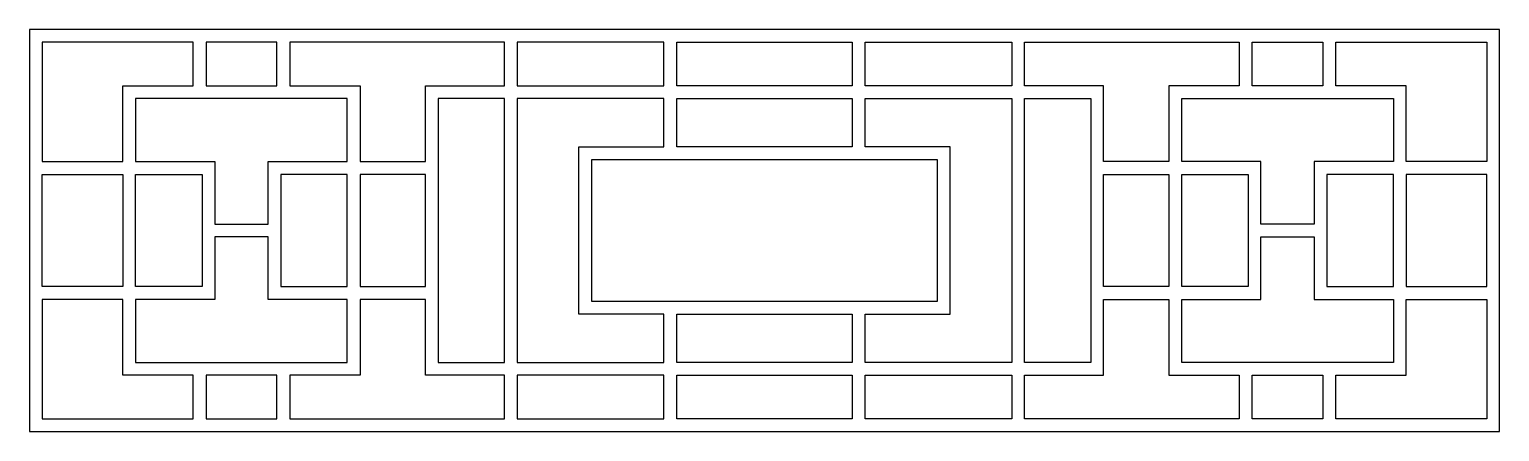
# Model space of a CAD drawing. Header units: centimetres. Extents: x -14.9 to 16.2, y 2.5 to 11.
import ezdxf

# ---------------------------------------------------------------- set-up
doc = ezdxf.new("R2010")
doc.units = ezdxf.units.CM
doc.header["$MEASUREMENT"] = 0
doc.layers.add('layer 1', color=7, linetype='Continuous')

msp = doc.modelspace()

# ---------------------------------------------------------------- linework, layer by layer
at = {"layer": 'layer 1', "color": 242}
for points, knots in [([(16.21618, 10.95523), (16.21618, 10.95523), (16.21618, 2.4522), (16.21618, 2.4522), (16.21618, 2.4522), (5.05462, 2.4522), (-3.73974, 2.4522), (-14.90132, 2.4522), (-14.90132, 2.4522), (-14.90132, 2.4522), (-14.90132, 10.95523), (-14.90132, 10.95523), (-14.90132, 10.95523), (-3.73974, 10.95523), (5.05462, 10.95523), (16.21618, 10.95523)], [0, 0, 0, 0, 0.2, 0.2, 0.2, 0.2, 0.4, 0.4, 0.4, 0.4, 0.6, 0.6, 0.6, 0.6, 1, 1, 1, 1]), ([(-11.43376, 10.68386), (-11.43376, 10.68386), (-11.43376, 9.76573), (-11.43376, 9.76573), (-11.43376, 9.76573), (-11.43376, 9.76573), (-12.92401, 9.76573), (-12.92401, 9.76573), (-12.92401, 9.76573), (-12.92401, 9.76573), (-12.92401, 8.1611), (-12.92401, 8.1611), (-12.92401, 8.1611), (-12.92401, 8.1611), (-14.62995, 8.1611), (-14.62995, 8.1611), (-14.62995, 8.1611), (-14.62995, 8.1611), (-14.62995, 10.68386), (-14.62995, 10.68386), (-14.62995, 10.68386), (-14.62995, 10.68386), (-11.43376, 10.68386), (-11.43376, 10.68386)], [0, 0, 0, 0, 0.14285714, 0.14285714, 0.14285714, 0.14285714, 0.28571429, 0.28571429, 0.28571429, 0.28571429, 0.42857143, 0.42857143, 0.42857143, 0.42857143, 0.57142857, 0.57142857, 0.57142857, 0.57142857, 0.71428571, 0.71428571, 0.71428571, 0.71428571, 1, 1, 1, 1]), ([(-11.16238, 9.76573), (-11.16238, 9.76573), (-11.16238, 10.68386), (-11.16238, 10.68386), (-11.16238, 10.68386), (-11.16238, 10.68386), (-9.66272, 10.68386), (-9.66272, 10.68386), (-9.66272, 10.68386), (-9.66272, 10.68386), (-9.66272, 9.76573), (-9.66272, 9.76573), (-9.66272, 9.76573), (-9.66272, 9.76573), (-11.16238, 9.76573), (-11.16238, 9.76573)], [0, 0, 0, 0, 0.2, 0.2, 0.2, 0.2, 0.4, 0.4, 0.4, 0.4, 0.6, 0.6, 0.6, 0.6, 1, 1, 1, 1]), ([(-4.84863, 10.68386), (-4.84863, 10.68386), (-4.84863, 9.76573), (-4.84863, 9.76573), (-4.84863, 9.76573), (-4.84863, 9.76573), (-6.51853, 9.76573), (-6.51853, 9.76573), (-6.51853, 9.76573), (-6.51853, 9.76573), (-6.51853, 8.1611), (-6.51853, 8.1611), (-6.51853, 8.1611), (-6.51853, 8.1611), (-7.90109, 8.1611), (-7.90109, 8.1611), (-7.90109, 8.1611), (-7.90109, 8.1611), (-7.90109, 9.76573), (-7.90109, 9.76573), (-7.90109, 9.76573), (-7.90109, 9.76573), (-9.39134, 9.76573), (-9.39134, 9.76573), (-9.39134, 9.76573), (-9.39134, 9.76573), (-9.39134, 10.68386), (-9.39134, 10.68386), (-9.39134, 10.68386), (-9.39134, 10.68386), (-4.84863, 10.68386), (-4.84863, 10.68386)], [0, 0, 0, 0, 0.11111111, 0.11111111, 0.11111111, 0.11111111, 0.22222222, 0.22222222, 0.22222222, 0.22222222, 0.33333333, 0.33333333, 0.33333333, 0.33333333, 0.44444444, 0.44444444, 0.44444444, 0.44444444, 0.55555556, 0.55555556, 0.55555556, 0.55555556, 0.66666667, 0.66666667, 0.66666667, 0.66666667, 0.77777778, 0.77777778, 0.77777778, 0.77777778, 1, 1, 1, 1]), ([(-1.47001, 10.68386), (-1.47001, 10.68386), (-1.47001, 9.76573), (-1.47001, 9.76573), (-1.47001, 9.76573), (-1.47001, 9.76573), (-4.57725, 9.76573), (-4.57725, 9.76573), (-4.57725, 9.76573), (-4.57725, 9.76573), (-4.57725, 10.68386), (-4.57725, 10.68386), (-4.57725, 10.68386), (-4.57725, 10.68386), (-1.47001, 10.68386), (-1.47001, 10.68386)], [0, 0, 0, 0, 0.2, 0.2, 0.2, 0.2, 0.4, 0.4, 0.4, 0.4, 0.6, 0.6, 0.6, 0.6, 1, 1, 1, 1]), ([(2.5135, 9.76573), (2.5135, 9.76573), (2.5135, 10.68386), (2.5135, 10.68386), (2.5135, 10.68386), (1.22971, 10.68386), (0.08517, 10.68386), (-1.19864, 10.68386), (-1.19864, 10.68386), (-1.19864, 10.68386), (-1.19864, 9.76573), (-1.19864, 9.76573), (-1.19864, 9.76573), (0.08516, 9.76573), (1.22971, 9.76573), (2.5135, 9.76573)], [0, 0, 0, 0, 0.2, 0.2, 0.2, 0.2, 0.4, 0.4, 0.4, 0.4, 0.6, 0.6, 0.6, 0.6, 1, 1, 1, 1]), ([(2.78487, 10.68386), (2.78487, 10.68386), (2.78487, 9.76573), (2.78487, 9.76573), (2.78487, 9.76573), (2.78487, 9.76573), (5.89212, 9.76573), (5.89212, 9.76573), (5.89212, 9.76573), (5.89212, 9.76573), (5.89212, 10.68386), (5.89212, 10.68386), (5.89212, 10.68386), (5.89212, 10.68386), (2.78487, 10.68386), (2.78487, 10.68386)], [0, 0, 0, 0, 0.2, 0.2, 0.2, 0.2, 0.4, 0.4, 0.4, 0.4, 0.6, 0.6, 0.6, 0.6, 1, 1, 1, 1]), ([(6.16349, 10.68386), (6.16349, 10.68386), (6.16349, 9.76573), (6.16349, 9.76573), (6.16349, 9.76573), (6.16349, 9.76573), (7.8334, 9.76573), (7.8334, 9.76573), (7.8334, 9.76573), (7.8334, 9.76573), (7.8334, 8.1611), (7.8334, 8.1611), (7.8334, 8.1611), (7.8334, 8.1611), (9.21595, 8.1611), (9.21595, 8.1611), (9.21595, 8.1611), (9.21595, 8.1611), (9.21595, 9.76573), (9.21595, 9.76573), (9.21595, 9.76573), (9.21595, 9.76573), (10.70621, 9.76573), (10.70621, 9.76573), (10.70621, 9.76573), (10.70621, 9.76573), (10.70621, 10.68386), (10.70621, 10.68386), (10.70621, 10.68386), (10.70621, 10.68386), (6.16349, 10.68386), (6.16349, 10.68386)], [0, 0, 0, 0, 0.11111111, 0.11111111, 0.11111111, 0.11111111, 0.22222222, 0.22222222, 0.22222222, 0.22222222, 0.33333333, 0.33333333, 0.33333333, 0.33333333, 0.44444444, 0.44444444, 0.44444444, 0.44444444, 0.55555556, 0.55555556, 0.55555556, 0.55555556, 0.66666667, 0.66666667, 0.66666667, 0.66666667, 0.77777778, 0.77777778, 0.77777778, 0.77777778, 1, 1, 1, 1]), ([(12.47725, 9.76573), (12.47725, 9.76573), (12.47725, 10.68386), (12.47725, 10.68386), (12.47725, 10.68386), (12.47725, 10.68386), (10.97758, 10.68386), (10.97758, 10.68386), (10.97758, 10.68386), (10.97758, 10.68386), (10.97758, 9.76573), (10.97758, 9.76573), (10.97758, 9.76573), (10.97758, 9.76573), (12.47725, 9.76573), (12.47725, 9.76573)], [0, 0, 0, 0, 0.2, 0.2, 0.2, 0.2, 0.4, 0.4, 0.4, 0.4, 0.6, 0.6, 0.6, 0.6, 1, 1, 1, 1]), ([(12.74862, 10.68386), (12.74862, 10.68386), (12.74862, 9.76573), (12.74862, 9.76573), (12.74862, 9.76573), (12.74862, 9.76573), (14.23887, 9.76573), (14.23887, 9.76573), (14.23887, 9.76573), (14.23887, 9.76573), (14.23887, 8.1611), (14.23887, 8.1611), (14.23887, 8.1611), (14.23887, 8.1611), (15.94481, 8.1611), (15.94481, 8.1611), (15.94481, 8.1611), (15.94481, 8.1611), (15.94481, 10.68386), (15.94481, 10.68386), (15.94481, 10.68386), (15.94481, 10.68386), (12.74862, 10.68386), (12.74862, 10.68386)], [0, 0, 0, 0, 0.14285714, 0.14285714, 0.14285714, 0.14285714, 0.28571429, 0.28571429, 0.28571429, 0.28571429, 0.42857143, 0.42857143, 0.42857143, 0.42857143, 0.57142857, 0.57142857, 0.57142857, 0.57142857, 0.71428571, 0.71428571, 0.71428571, 0.71428571, 1, 1, 1, 1]), ([(-9.84897, 6.8394), (-9.84897, 6.8394), (-10.97613, 6.8394), (-10.97613, 6.8394), (-10.97613, 6.8394), (-10.97613, 6.8394), (-10.97613, 8.1611), (-10.97613, 8.1611), (-10.97613, 8.1611), (-10.97613, 8.1611), (-12.65264, 8.1611), (-12.65264, 8.1611), (-12.65264, 8.1611), (-12.65264, 8.1611), (-12.65264, 9.49436), (-12.65264, 9.49436), (-12.65264, 9.49436), (-12.65264, 9.49436), (-8.17246, 9.49436), (-8.17246, 9.49436), (-8.17246, 9.49436), (-8.17246, 9.49436), (-8.17246, 8.1611), (-8.17246, 8.1611), (-8.17246, 8.1611), (-8.17246, 8.1611), (-9.84897, 8.1611), (-9.84897, 8.1611), (-9.84897, 8.1611), (-9.84897, 8.1611), (-9.84897, 6.8394), (-9.84897, 6.8394)], [0, 0, 0, 0, 0.11111111, 0.11111111, 0.11111111, 0.11111111, 0.22222222, 0.22222222, 0.22222222, 0.22222222, 0.33333333, 0.33333333, 0.33333333, 0.33333333, 0.44444444, 0.44444444, 0.44444444, 0.44444444, 0.55555556, 0.55555556, 0.55555556, 0.55555556, 0.66666667, 0.66666667, 0.66666667, 0.66666667, 0.77777778, 0.77777778, 0.77777778, 0.77777778, 1, 1, 1, 1]), ([(-4.84863, 9.49436), (-4.84863, 9.49436), (-4.84863, 3.91307), (-4.84863, 3.91307), (-4.84863, 3.91307), (-4.84863, 3.91307), (-6.24716, 3.91307), (-6.24716, 3.91307), (-6.24716, 3.91307), (-6.24716, 3.91307), (-6.24716, 9.49436), (-6.24716, 9.49436), (-6.24716, 9.49436), (-6.24716, 9.49436), (-4.84863, 9.49436), (-4.84863, 9.49436)], [0, 0, 0, 0, 0.2, 0.2, 0.2, 0.2, 0.4, 0.4, 0.4, 0.4, 0.6, 0.6, 0.6, 0.6, 1, 1, 1, 1]), ([(-1.47001, 9.49436), (-1.47001, 9.49436), (-1.47001, 8.47469), (-1.47001, 8.47469), (-1.47001, 8.47469), (-1.47001, 8.47469), (-3.27185, 8.47469), (-3.27185, 8.47469), (-3.27185, 8.47469), (-3.27185, 8.47469), (-3.27185, 4.93274), (-3.27185, 4.93274), (-3.27185, 4.93274), (-3.27185, 4.93274), (-1.47001, 4.93274), (-1.47001, 4.93274), (-1.47001, 4.93274), (-1.47001, 4.93274), (-1.47001, 3.91307), (-1.47001, 3.91307), (-1.47001, 3.91307), (-1.47001, 3.91307), (-4.57725, 3.91307), (-4.57725, 3.91307), (-4.57725, 3.91307), (-4.57725, 3.91307), (-4.57725, 9.49436), (-4.57725, 9.49436), (-4.57725, 9.49436), (-4.57725, 9.49436), (-1.47001, 9.49436), (-1.47001, 9.49436)], [0, 0, 0, 0, 0.11111111, 0.11111111, 0.11111111, 0.11111111, 0.22222222, 0.22222222, 0.22222222, 0.22222222, 0.33333333, 0.33333333, 0.33333333, 0.33333333, 0.44444444, 0.44444444, 0.44444444, 0.44444444, 0.55555556, 0.55555556, 0.55555556, 0.55555556, 0.66666667, 0.66666667, 0.66666667, 0.66666667, 0.77777778, 0.77777778, 0.77777778, 0.77777778, 1, 1, 1, 1]), ([(2.5135, 8.47469), (2.5135, 8.47469), (2.5135, 9.49436), (2.5135, 9.49436), (2.5135, 9.49436), (1.22971, 9.49436), (0.08517, 9.49436), (-1.19864, 9.49436), (-1.19864, 9.49436), (-1.19864, 9.49436), (-1.19864, 8.47469), (-1.19864, 8.47469), (-1.19864, 8.47469), (0.08516, 8.47469), (1.22971, 8.47469), (2.5135, 8.47469)], [0, 0, 0, 0, 0.2, 0.2, 0.2, 0.2, 0.4, 0.4, 0.4, 0.4, 0.6, 0.6, 0.6, 0.6, 1, 1, 1, 1]), ([(2.78487, 9.49436), (2.78487, 9.49436), (2.78487, 8.47469), (2.78487, 8.47469), (2.78487, 8.47469), (2.78487, 8.47469), (4.58671, 8.47469), (4.58671, 8.47469), (4.58671, 8.47469), (4.58671, 8.47469), (4.58671, 4.93274), (4.58671, 4.93274), (4.58671, 4.93274), (4.58671, 4.93274), (2.78487, 4.93274), (2.78487, 4.93274), (2.78487, 4.93274), (2.78487, 4.93274), (2.78487, 3.91307), (2.78487, 3.91307), (2.78487, 3.91307), (2.78487, 3.91307), (5.89212, 3.91307), (5.89212, 3.91307), (5.89212, 3.91307), (5.89212, 3.91307), (5.89212, 9.49436), (5.89212, 9.49436), (5.89212, 9.49436), (5.89212, 9.49436), (2.78487, 9.49436), (2.78487, 9.49436)], [0, 0, 0, 0, 0.11111111, 0.11111111, 0.11111111, 0.11111111, 0.22222222, 0.22222222, 0.22222222, 0.22222222, 0.33333333, 0.33333333, 0.33333333, 0.33333333, 0.44444444, 0.44444444, 0.44444444, 0.44444444, 0.55555556, 0.55555556, 0.55555556, 0.55555556, 0.66666667, 0.66666667, 0.66666667, 0.66666667, 0.77777778, 0.77777778, 0.77777778, 0.77777778, 1, 1, 1, 1]), ([(6.16349, 9.49436), (6.16349, 9.49436), (6.16349, 3.91307), (6.16349, 3.91307), (6.16349, 3.91307), (6.16349, 3.91307), (7.56202, 3.91307), (7.56202, 3.91307), (7.56202, 3.91307), (7.56202, 3.91307), (7.56202, 9.49436), (7.56202, 9.49436), (7.56202, 9.49436), (7.56202, 9.49436), (6.16349, 9.49436), (6.16349, 9.49436)], [0, 0, 0, 0, 0.2, 0.2, 0.2, 0.2, 0.4, 0.4, 0.4, 0.4, 0.6, 0.6, 0.6, 0.6, 1, 1, 1, 1]), ([(11.16383, 6.8394), (11.16383, 6.8394), (12.29099, 6.8394), (12.29099, 6.8394), (12.29099, 6.8394), (12.29099, 6.8394), (12.29099, 8.1611), (12.29099, 8.1611), (12.29099, 8.1611), (12.29099, 8.1611), (13.9675, 8.1611), (13.9675, 8.1611), (13.9675, 8.1611), (13.9675, 8.1611), (13.9675, 9.49436), (13.9675, 9.49436), (13.9675, 9.49436), (13.9675, 9.49436), (9.48733, 9.49436), (9.48733, 9.49436), (9.48733, 9.49436), (9.48733, 9.49436), (9.48733, 8.1611), (9.48733, 8.1611), (9.48733, 8.1611), (9.48733, 8.1611), (11.16383, 8.1611), (11.16383, 8.1611), (11.16383, 8.1611), (11.16383, 8.1611), (11.16383, 6.8394), (11.16383, 6.8394)], [0, 0, 0, 0, 0.11111111, 0.11111111, 0.11111111, 0.11111111, 0.22222222, 0.22222222, 0.22222222, 0.22222222, 0.33333333, 0.33333333, 0.33333333, 0.33333333, 0.44444444, 0.44444444, 0.44444444, 0.44444444, 0.55555556, 0.55555556, 0.55555556, 0.55555556, 0.66666667, 0.66666667, 0.66666667, 0.66666667, 0.77777778, 0.77777778, 0.77777778, 0.77777778, 1, 1, 1, 1]), ([(4.31534, 5.20411), (4.31534, 5.20411), (4.31534, 8.20331), (4.31534, 8.20331), (4.31534, 8.20331), (1.7375, 8.20331), (-0.42262, 8.20331), (-3.00048, 8.20331), (-3.00048, 8.20331), (-3.00048, 8.20331), (-3.00048, 5.20411), (-3.00048, 5.20411), (-3.00048, 5.20411), (-0.42262, 5.20411), (1.7375, 5.20411), (4.31534, 5.20411)], [0, 0, 0, 0, 0.2, 0.2, 0.2, 0.2, 0.4, 0.4, 0.4, 0.4, 0.6, 0.6, 0.6, 0.6, 1, 1, 1, 1]), ([(-14.62995, 5.5177), (-14.62995, 5.5177), (-12.92401, 5.5177), (-12.92401, 5.5177), (-12.92401, 5.5177), (-12.92401, 5.5177), (-12.92401, 7.88972), (-12.92401, 7.88972), (-12.92401, 7.88972), (-12.92401, 7.88972), (-14.62995, 7.88972), (-14.62995, 7.88972), (-14.62995, 7.88972), (-14.62995, 7.88972), (-14.62995, 5.5177), (-14.62995, 5.5177)], [0, 0, 0, 0, 0.2, 0.2, 0.2, 0.2, 0.4, 0.4, 0.4, 0.4, 0.6, 0.6, 0.6, 0.6, 1, 1, 1, 1]), ([(-12.65264, 5.5177), (-12.65264, 5.5177), (-11.2475, 5.5177), (-11.2475, 5.5177), (-11.2475, 5.5177), (-11.2475, 5.5177), (-11.2475, 7.88972), (-11.2475, 7.88972), (-11.2475, 7.88972), (-11.2475, 7.88972), (-12.65264, 7.88972), (-12.65264, 7.88972), (-12.65264, 7.88972), (-12.65264, 7.88972), (-12.65264, 5.5177), (-12.65264, 5.5177)], [0, 0, 0, 0, 0.2, 0.2, 0.2, 0.2, 0.4, 0.4, 0.4, 0.4, 0.6, 0.6, 0.6, 0.6, 1, 1, 1, 1]), ([(-8.17246, 5.5177), (-8.17246, 5.5177), (-9.5776, 5.5177), (-9.5776, 5.5177), (-9.5776, 5.5177), (-9.5776, 5.5177), (-9.5776, 7.88972), (-9.5776, 7.88972), (-9.5776, 7.88972), (-9.5776, 7.88972), (-8.17246, 7.88972), (-8.17246, 7.88972), (-8.17246, 7.88972), (-8.17246, 7.88972), (-8.17246, 5.5177), (-8.17246, 5.5177)], [0, 0, 0, 0, 0.2, 0.2, 0.2, 0.2, 0.4, 0.4, 0.4, 0.4, 0.6, 0.6, 0.6, 0.6, 1, 1, 1, 1]), ([(-6.51853, 5.5177), (-6.51853, 5.5177), (-7.90109, 5.5177), (-7.90109, 5.5177), (-7.90109, 5.5177), (-7.90109, 5.5177), (-7.90109, 7.88972), (-7.90109, 7.88972), (-7.90109, 7.88972), (-7.90109, 7.88972), (-6.51853, 7.88972), (-6.51853, 7.88972), (-6.51853, 7.88972), (-6.51853, 7.88972), (-6.51853, 5.5177), (-6.51853, 5.5177)], [0, 0, 0, 0, 0.2, 0.2, 0.2, 0.2, 0.4, 0.4, 0.4, 0.4, 0.6, 0.6, 0.6, 0.6, 1, 1, 1, 1]), ([(7.8334, 5.5177), (7.8334, 5.5177), (9.21595, 5.5177), (9.21595, 5.5177), (9.21595, 5.5177), (9.21595, 5.5177), (9.21595, 7.88972), (9.21595, 7.88972), (9.21595, 7.88972), (9.21595, 7.88972), (7.8334, 7.88972), (7.8334, 7.88972), (7.8334, 7.88972), (7.8334, 7.88972), (7.8334, 5.5177), (7.8334, 5.5177)], [0, 0, 0, 0, 0.2, 0.2, 0.2, 0.2, 0.4, 0.4, 0.4, 0.4, 0.6, 0.6, 0.6, 0.6, 1, 1, 1, 1]), ([(9.48733, 5.5177), (9.48733, 5.5177), (10.89246, 5.5177), (10.89246, 5.5177), (10.89246, 5.5177), (10.89246, 5.5177), (10.89246, 7.88972), (10.89246, 7.88972), (10.89246, 7.88972), (10.89246, 7.88972), (9.48733, 7.88972), (9.48733, 7.88972), (9.48733, 7.88972), (9.48733, 7.88972), (9.48733, 5.5177), (9.48733, 5.5177)], [0, 0, 0, 0, 0.2, 0.2, 0.2, 0.2, 0.4, 0.4, 0.4, 0.4, 0.6, 0.6, 0.6, 0.6, 1, 1, 1, 1]), ([(13.9675, 5.5177), (13.9675, 5.5177), (12.56237, 5.5177), (12.56237, 5.5177), (12.56237, 5.5177), (12.56237, 5.5177), (12.56237, 7.88972), (12.56237, 7.88972), (12.56237, 7.88972), (12.56237, 7.88972), (13.9675, 7.88972), (13.9675, 7.88972), (13.9675, 7.88972), (13.9675, 7.88972), (13.9675, 5.5177), (13.9675, 5.5177)], [0, 0, 0, 0, 0.2, 0.2, 0.2, 0.2, 0.4, 0.4, 0.4, 0.4, 0.6, 0.6, 0.6, 0.6, 1, 1, 1, 1]), ([(15.94481, 5.5177), (15.94481, 5.5177), (14.23887, 5.5177), (14.23887, 5.5177), (14.23887, 5.5177), (14.23887, 5.5177), (14.23887, 7.88972), (14.23887, 7.88972), (14.23887, 7.88972), (14.23887, 7.88972), (15.94481, 7.88972), (15.94481, 7.88972), (15.94481, 7.88972), (15.94481, 7.88972), (15.94481, 5.5177), (15.94481, 5.5177)], [0, 0, 0, 0, 0.2, 0.2, 0.2, 0.2, 0.4, 0.4, 0.4, 0.4, 0.6, 0.6, 0.6, 0.6, 1, 1, 1, 1]), ([(-10.97613, 6.56803), (-10.97613, 6.56803), (-9.84897, 6.56803), (-9.84897, 6.56803), (-9.84897, 6.56803), (-9.84897, 6.56803), (-9.84897, 5.24633), (-9.84897, 5.24633), (-9.84897, 5.24633), (-9.84897, 5.24633), (-8.17246, 5.24633), (-8.17246, 5.24633), (-8.17246, 5.24633), (-8.17246, 5.24633), (-8.17246, 3.91307), (-8.17246, 3.91307), (-8.17246, 3.91307), (-8.17246, 3.91307), (-12.65264, 3.91307), (-12.65264, 3.91307), (-12.65264, 3.91307), (-12.65264, 3.91307), (-12.65264, 5.24633), (-12.65264, 5.24633), (-12.65264, 5.24633), (-12.65264, 5.24633), (-10.97613, 5.24633), (-10.97613, 5.24633), (-10.97613, 5.24633), (-10.97613, 5.24633), (-10.97613, 6.56803), (-10.97613, 6.56803)], [0, 0, 0, 0, 0.11111111, 0.11111111, 0.11111111, 0.11111111, 0.22222222, 0.22222222, 0.22222222, 0.22222222, 0.33333333, 0.33333333, 0.33333333, 0.33333333, 0.44444444, 0.44444444, 0.44444444, 0.44444444, 0.55555556, 0.55555556, 0.55555556, 0.55555556, 0.66666667, 0.66666667, 0.66666667, 0.66666667, 0.77777778, 0.77777778, 0.77777778, 0.77777778, 1, 1, 1, 1]), ([(12.29099, 6.56803), (12.29099, 6.56803), (11.16383, 6.56803), (11.16383, 6.56803), (11.16383, 6.56803), (11.16383, 6.56803), (11.16383, 5.24633), (11.16383, 5.24633), (11.16383, 5.24633), (11.16383, 5.24633), (9.48733, 5.24633), (9.48733, 5.24633), (9.48733, 5.24633), (9.48733, 5.24633), (9.48733, 3.91307), (9.48733, 3.91307), (9.48733, 3.91307), (9.48733, 3.91307), (13.9675, 3.91307), (13.9675, 3.91307), (13.9675, 3.91307), (13.9675, 3.91307), (13.9675, 5.24633), (13.9675, 5.24633), (13.9675, 5.24633), (13.9675, 5.24633), (12.29099, 5.24633), (12.29099, 5.24633), (12.29099, 5.24633), (12.29099, 5.24633), (12.29099, 6.56803), (12.29099, 6.56803)], [0, 0, 0, 0, 0.11111111, 0.11111111, 0.11111111, 0.11111111, 0.22222222, 0.22222222, 0.22222222, 0.22222222, 0.33333333, 0.33333333, 0.33333333, 0.33333333, 0.44444444, 0.44444444, 0.44444444, 0.44444444, 0.55555556, 0.55555556, 0.55555556, 0.55555556, 0.66666667, 0.66666667, 0.66666667, 0.66666667, 0.77777778, 0.77777778, 0.77777778, 0.77777778, 1, 1, 1, 1]), ([(-11.43376, 3.6417), (-11.43376, 3.6417), (-11.43376, 2.72357), (-11.43376, 2.72357), (-11.43376, 2.72357), (-11.43376, 2.72357), (-14.62995, 2.72357), (-14.62995, 2.72357), (-14.62995, 2.72357), (-14.62995, 2.72357), (-14.62995, 5.24633), (-14.62995, 5.24633), (-14.62995, 5.24633), (-14.62995, 5.24633), (-12.92401, 5.24633), (-12.92401, 5.24633), (-12.92401, 5.24633), (-12.92401, 5.24633), (-12.92401, 3.6417), (-12.92401, 3.6417), (-12.92401, 3.6417), (-12.92401, 3.6417), (-11.43376, 3.6417), (-11.43376, 3.6417)], [0, 0, 0, 0, 0.14285714, 0.14285714, 0.14285714, 0.14285714, 0.28571429, 0.28571429, 0.28571429, 0.28571429, 0.42857143, 0.42857143, 0.42857143, 0.42857143, 0.57142857, 0.57142857, 0.57142857, 0.57142857, 0.71428571, 0.71428571, 0.71428571, 0.71428571, 1, 1, 1, 1]), ([(-4.84863, 3.6417), (-4.84863, 3.6417), (-4.84863, 2.72357), (-4.84863, 2.72357), (-4.84863, 2.72357), (-4.84863, 2.72357), (-9.39134, 2.72357), (-9.39134, 2.72357), (-9.39134, 2.72357), (-9.39134, 2.72357), (-9.39134, 3.6417), (-9.39134, 3.6417), (-9.39134, 3.6417), (-9.39134, 3.6417), (-7.90109, 3.6417), (-7.90109, 3.6417), (-7.90109, 3.6417), (-7.90109, 3.6417), (-7.90109, 5.24633), (-7.90109, 5.24633), (-7.90109, 5.24633), (-7.90109, 5.24633), (-6.51853, 5.24633), (-6.51853, 5.24633), (-6.51853, 5.24633), (-6.51853, 5.24633), (-6.51853, 3.6417), (-6.51853, 3.6417), (-6.51853, 3.6417), (-6.51853, 3.6417), (-4.84863, 3.6417), (-4.84863, 3.6417)], [0, 0, 0, 0, 0.11111111, 0.11111111, 0.11111111, 0.11111111, 0.22222222, 0.22222222, 0.22222222, 0.22222222, 0.33333333, 0.33333333, 0.33333333, 0.33333333, 0.44444444, 0.44444444, 0.44444444, 0.44444444, 0.55555556, 0.55555556, 0.55555556, 0.55555556, 0.66666667, 0.66666667, 0.66666667, 0.66666667, 0.77777778, 0.77777778, 0.77777778, 0.77777778, 1, 1, 1, 1]), ([(6.16349, 3.6417), (6.16349, 3.6417), (6.16349, 2.72357), (6.16349, 2.72357), (6.16349, 2.72357), (6.16349, 2.72357), (10.70621, 2.72357), (10.70621, 2.72357), (10.70621, 2.72357), (10.70621, 2.72357), (10.70621, 3.6417), (10.70621, 3.6417), (10.70621, 3.6417), (10.70621, 3.6417), (9.21595, 3.6417), (9.21595, 3.6417), (9.21595, 3.6417), (9.21595, 3.6417), (9.21595, 5.24633), (9.21595, 5.24633), (9.21595, 5.24633), (9.21595, 5.24633), (7.8334, 5.24633), (7.8334, 5.24633), (7.8334, 5.24633), (7.8334, 5.24633), (7.8334, 3.6417), (7.8334, 3.6417), (7.8334, 3.6417), (7.8334, 3.6417), (6.16349, 3.6417), (6.16349, 3.6417)], [0, 0, 0, 0, 0.11111111, 0.11111111, 0.11111111, 0.11111111, 0.22222222, 0.22222222, 0.22222222, 0.22222222, 0.33333333, 0.33333333, 0.33333333, 0.33333333, 0.44444444, 0.44444444, 0.44444444, 0.44444444, 0.55555556, 0.55555556, 0.55555556, 0.55555556, 0.66666667, 0.66666667, 0.66666667, 0.66666667, 0.77777778, 0.77777778, 0.77777778, 0.77777778, 1, 1, 1, 1]), ([(12.74862, 3.6417), (12.74862, 3.6417), (12.74862, 2.72357), (12.74862, 2.72357), (12.74862, 2.72357), (12.74862, 2.72357), (15.94481, 2.72357), (15.94481, 2.72357), (15.94481, 2.72357), (15.94481, 2.72357), (15.94481, 5.24633), (15.94481, 5.24633), (15.94481, 5.24633), (15.94481, 5.24633), (14.23887, 5.24633), (14.23887, 5.24633), (14.23887, 5.24633), (14.23887, 5.24633), (14.23887, 3.6417), (14.23887, 3.6417), (14.23887, 3.6417), (14.23887, 3.6417), (12.74862, 3.6417), (12.74862, 3.6417)], [0, 0, 0, 0, 0.14285714, 0.14285714, 0.14285714, 0.14285714, 0.28571429, 0.28571429, 0.28571429, 0.28571429, 0.42857143, 0.42857143, 0.42857143, 0.42857143, 0.57142857, 0.57142857, 0.57142857, 0.57142857, 0.71428571, 0.71428571, 0.71428571, 0.71428571, 1, 1, 1, 1]), ([(2.5135, 3.91307), (2.5135, 3.91307), (2.5135, 4.93274), (2.5135, 4.93274), (2.5135, 4.93274), (1.22971, 4.93274), (0.08517, 4.93274), (-1.19864, 4.93274), (-1.19864, 4.93274), (-1.19864, 4.93274), (-1.19864, 3.91307), (-1.19864, 3.91307), (-1.19864, 3.91307), (0.08516, 3.91307), (1.22971, 3.91307), (2.5135, 3.91307)], [0, 0, 0, 0, 0.2, 0.2, 0.2, 0.2, 0.4, 0.4, 0.4, 0.4, 0.6, 0.6, 0.6, 0.6, 1, 1, 1, 1]), ([(-11.16238, 2.72357), (-11.16238, 2.72357), (-11.16238, 3.6417), (-11.16238, 3.6417), (-11.16238, 3.6417), (-11.16238, 3.6417), (-9.66272, 3.6417), (-9.66272, 3.6417), (-9.66272, 3.6417), (-9.66272, 3.6417), (-9.66272, 2.72357), (-9.66272, 2.72357), (-9.66272, 2.72357), (-9.66272, 2.72357), (-11.16238, 2.72357), (-11.16238, 2.72357)], [0, 0, 0, 0, 0.2, 0.2, 0.2, 0.2, 0.4, 0.4, 0.4, 0.4, 0.6, 0.6, 0.6, 0.6, 1, 1, 1, 1]), ([(-1.47001, 3.6417), (-1.47001, 3.6417), (-1.47001, 2.72357), (-1.47001, 2.72357), (-1.47001, 2.72357), (-1.47001, 2.72357), (-4.57725, 2.72357), (-4.57725, 2.72357), (-4.57725, 2.72357), (-4.57725, 2.72357), (-4.57725, 3.6417), (-4.57725, 3.6417), (-4.57725, 3.6417), (-4.57725, 3.6417), (-1.47001, 3.6417), (-1.47001, 3.6417)], [0, 0, 0, 0, 0.2, 0.2, 0.2, 0.2, 0.4, 0.4, 0.4, 0.4, 0.6, 0.6, 0.6, 0.6, 1, 1, 1, 1]), ([(2.5135, 2.72357), (2.5135, 2.72357), (2.5135, 3.6417), (2.5135, 3.6417), (2.5135, 3.6417), (1.22971, 3.6417), (0.08517, 3.6417), (-1.19864, 3.6417), (-1.19864, 3.6417), (-1.19864, 3.6417), (-1.19864, 2.72357), (-1.19864, 2.72357), (-1.19864, 2.72357), (0.08516, 2.72357), (1.22971, 2.72357), (2.5135, 2.72357)], [0, 0, 0, 0, 0.2, 0.2, 0.2, 0.2, 0.4, 0.4, 0.4, 0.4, 0.6, 0.6, 0.6, 0.6, 1, 1, 1, 1]), ([(2.78487, 3.6417), (2.78487, 3.6417), (2.78487, 2.72357), (2.78487, 2.72357), (2.78487, 2.72357), (2.78487, 2.72357), (5.89212, 2.72357), (5.89212, 2.72357), (5.89212, 2.72357), (5.89212, 2.72357), (5.89212, 3.6417), (5.89212, 3.6417), (5.89212, 3.6417), (5.89212, 3.6417), (2.78487, 3.6417), (2.78487, 3.6417)], [0, 0, 0, 0, 0.2, 0.2, 0.2, 0.2, 0.4, 0.4, 0.4, 0.4, 0.6, 0.6, 0.6, 0.6, 1, 1, 1, 1]), ([(12.47725, 2.72357), (12.47725, 2.72357), (12.47725, 3.6417), (12.47725, 3.6417), (12.47725, 3.6417), (12.47725, 3.6417), (10.97758, 3.6417), (10.97758, 3.6417), (10.97758, 3.6417), (10.97758, 3.6417), (10.97758, 2.72357), (10.97758, 2.72357), (10.97758, 2.72357), (10.97758, 2.72357), (12.47725, 2.72357), (12.47725, 2.72357)], [0, 0, 0, 0, 0.2, 0.2, 0.2, 0.2, 0.4, 0.4, 0.4, 0.4, 0.6, 0.6, 0.6, 0.6, 1, 1, 1, 1])]:
    msp.add_open_spline(points, degree=3, knots=knots, dxfattribs=at)

doc.saveas('drawing.dxf')
